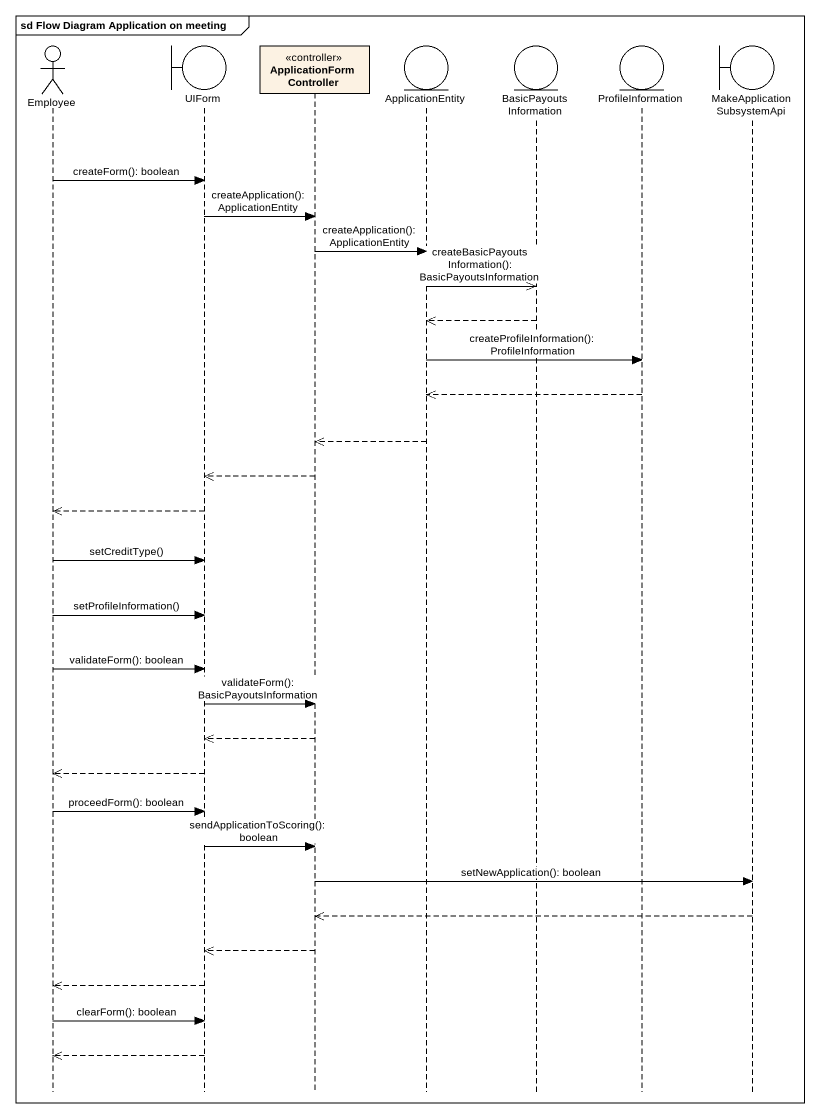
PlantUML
@startuml
mainframe sd Flow Diagram Application on meeting
hide footbox
actor Employee
boundary UIForm
participant ApplicationFormController <<controller>>
entity ApplicationEntity
entity BasicPayoutsInformation
entity ProfileInformation
boundary MakeApplicationSubsystemApi

Employee -> UIForm : createForm(): boolean
UIForm -> ApplicationFormController : createApplication(): ApplicationEntity
ApplicationFormController -> ApplicationEntity : createApplication(): ApplicationEntity
ApplicationEntity ->> BasicPayoutsInformation : createBasicPayoutsInformation(): BasicPayoutsInformation
BasicPayoutsInformation -->> ApplicationEntity
ApplicationEntity -> ProfileInformation : createProfileInformation(): ProfileInformation
ProfileInformation -->> ApplicationEntity
ApplicationEntity -->> ApplicationFormController
ApplicationFormController -->> UIForm
UIForm -->> Employee
Employee -> UIForm : setCreditType()
Employee -> UIForm : setProfileInformation()
Employee -> UIForm : validateForm(): boolean
UIForm -> ApplicationFormController : validateForm(): BasicPayoutsInformation
ApplicationFormController -->> UIForm
UIForm -->> Employee
Employee -> UIForm : proceedForm(): boolean
UIForm -> ApplicationFormController : sendApplicationToScoring(): boolean
ApplicationFormController -> MakeApplicationSubsystemApi : setNewApplication(): boolean
MakeApplicationSubsystemApi -->> ApplicationFormController
ApplicationFormController -->> UIForm
UIForm -->> Employee
Employee -> UIForm : clearForm(): boolean
UIForm -->> Employee
@enduml
